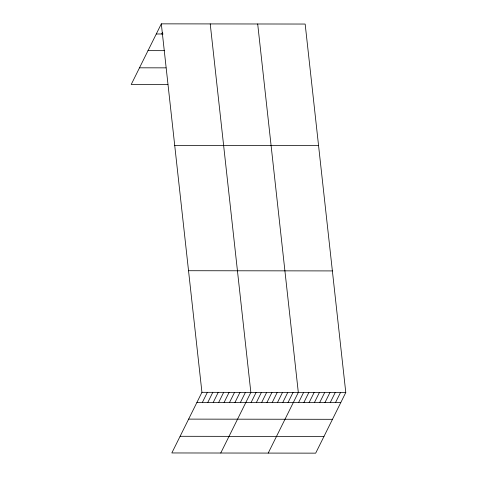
<?xml version="1.0" encoding="UTF-8"?>
<svg xmlns="http://www.w3.org/2000/svg" width="477" height="477" viewBox="0 0 477 477"><rect width="100%" height="100%" fill="white"/><g stroke="black" fill="none" stroke-linecap="round" stroke-linejoin="round"><path stroke-width="0.72" d="M161.315 23.85L201.938 392.321L171.839 452.953L315.685 453.15L345.783 392.511L305.161 24.047L161.315 23.85L131.217 84.489L167.898 84.536M161.721 33.986L162.353 32.722M202.343 402.457L207.376 392.327M207.781 402.463L212.808 392.332M213.213 402.469L218.239 392.338M218.651 402.475L223.677 392.35M224.083 402.487L229.109 392.356M229.515 402.493L234.547 392.362M234.952 402.499L239.979 392.368M240.384 402.505L245.411 392.38M220.75 453.019L250.848 392.386L210.226 23.916M251.093 402.522L256.119 392.392M256.37 402.528L261.396 392.398M261.64 402.534L266.667 392.404M266.917 402.54L271.944 392.416M272.188 402.552L277.22 392.422M277.465 402.558L282.491 392.428M282.742 402.564L287.768 392.434M288.013 402.57L293.039 392.44M268.217 453.084L298.316 392.452L257.693 23.981M298.56 402.588L303.593 392.458M303.837 402.594L308.863 392.464M309.108 402.6L314.14 392.47M314.385 402.606L319.411 392.476M319.662 402.612L324.688 392.488M324.932 402.618L329.959 392.493M330.209 402.63L335.236 392.499M335.48 402.636L340.512 392.505M156.289 33.98L163.08 33.986M148.013 50.645L164.315 50.669M139.487 67.817L165.978 67.853M174.719 145.443L318.564 145.64M188.534 270.721L332.38 270.918M201.938 392.321L345.783 392.511M196.912 402.445L340.757 402.642M188.636 419.116L332.481 419.307M180.115 436.288L323.961 436.485"/></g></svg>
